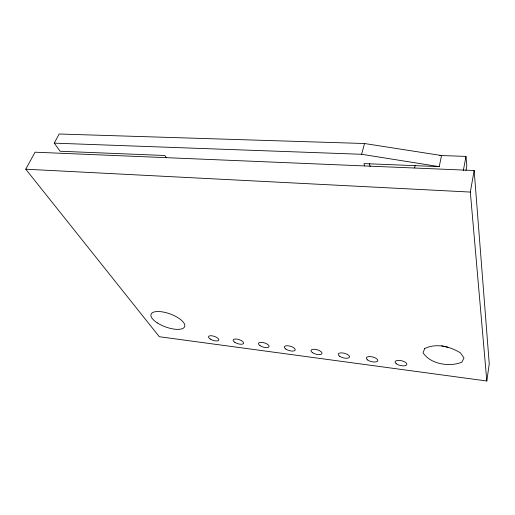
<?xml version="1.0" encoding="UTF-8"?>
<svg xmlns="http://www.w3.org/2000/svg" width="515" height="515" viewBox="0 0 515 515"><rect width="100%" height="100%" fill="white"/><g stroke="black" fill="none" stroke-linecap="round" stroke-linejoin="round"><path stroke-width="0.77" d="M486.81 380.997L489.25 363.854L474.154 170.504L35.072 152.195L25.75 169.197L159.315 336.726L486.81 380.997L470.324 192.069L474.154 170.504M465.978 170.42L466.815 165.869L465.972 156.406L439.816 155.479M463.326 170.581L465.972 156.406M364.511 165.856L363.938 163.583L439.237 166.641L441.535 155.536L364.543 143.518L59.154 134.003L54.255 143.144L60.101 151.249L164.974 155.504L166.152 157.596M414.614 167.948L415.148 165.611M54.255 143.144L361.588 154.288L364.543 143.518M25.75 169.197L470.324 192.069M361.588 154.288L439.237 166.641M441.716 345.79L447.934 347.284M369.429 163.577L370.176 166.628M424.721 348.488L423.053 352.788C430.501 364.279 449.788 367.214 461.839 362.174L463.983 357.957L460.532 352.936C450.155 346.428 436.218 342.951 424.721 348.488M157.294 322.905A17.903 6.895 20.1 0 0 184.653 326.632A17.903 6.895 20.1 0 0 161.633 311.781A17.903 6.895 20.1 0 0 157.294 322.905M396.241 363.751A6.032 2.472 12.8 0 0 406.399 365.129A6.032 2.472 12.8 0 0 400.258 360.487A6.032 2.472 12.8 0 0 396.241 363.751M367.549 359.94A5.916 2.421 13.7 0 0 377.437 361.279A5.916 2.421 13.7 0 0 371.18 356.676A5.916 2.421 13.7 0 0 367.549 359.94M339.61 356.232A5.813 2.363 14.6 0 0 349.241 357.532A5.813 2.363 14.6 0 0 342.874 352.962A5.813 2.363 14.6 0 0 339.61 356.232M312.393 352.614A5.723 2.311 15.5 0 0 321.778 353.882A5.723 2.311 15.5 0 0 315.309 349.35A5.723 2.311 15.5 0 0 312.393 352.614M285.877 349.093A5.633 2.253 16.3 0 0 295.024 350.329A5.633 2.253 16.3 0 0 288.458 345.829A5.633 2.253 16.3 0 0 285.877 349.093M260.024 345.655A5.562 2.202 17.1 0 0 268.946 346.865A5.562 2.202 17.1 0 0 262.296 342.398A5.562 2.202 17.1 0 0 260.024 345.655M234.821 342.308A5.491 2.144 17.9 0 0 243.518 343.486A5.491 2.144 17.9 0 0 236.791 339.057A5.491 2.144 17.9 0 0 234.821 342.308M210.242 339.044A5.427 2.092 18.6 0 0 218.727 340.19A5.427 2.092 18.6 0 0 211.923 335.799A5.427 2.092 18.6 0 0 210.242 339.044"/></g></svg>
